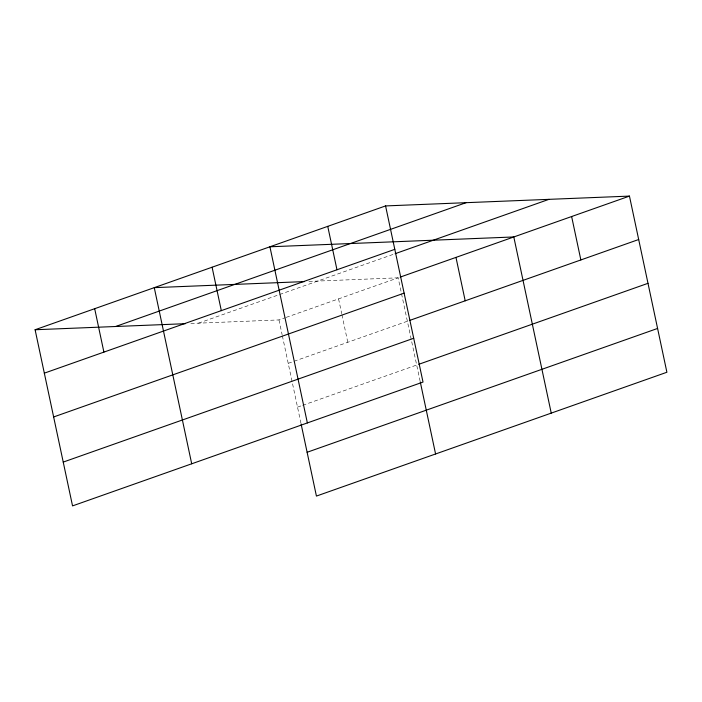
<?xml version="1.0" encoding="UTF-8"?>
<svg xmlns="http://www.w3.org/2000/svg" width="702" height="702" viewBox="0 0 702 702"><rect width="100%" height="100%" fill="white"/><g stroke="black" fill="none" stroke-linecap="round" stroke-linejoin="round"><path stroke-width="0.53" stroke-dasharray="3.51 2.63" d="M198.499 323.166L278.624 294.858M279.65 294.498L394.076 254.071M190.865 323.473L278.984 319.928L285.144 317.743M286.17 317.383L398.148 277.825L401.298 292.646M288.206 363.338L407.371 321.235M297.516 407.142L301.632 405.686M302.659 405.326L416.681 365.04M308.933 281.414L398.148 277.825M401.518 293.708L420.033 380.782M338.566 298.877L341.716 313.697M341.935 314.759L347.788 342.286M278.984 319.928L282.134 334.749M282.362 335.81L300.868 422.885"/><path stroke-width="1.05" d="M385.573 205.923L423.016 382.072L72.543 505.896L35.1 329.747L385.573 205.923L629.457 196.104L666.9 372.253L316.426 496.077L301.088 423.929M115.584 326.509L466.058 202.685M44.331 373.157L394.805 249.342M395.112 253.703L548.973 199.342M400.21 277.097L629.457 196.104M53.642 416.962L404.115 293.146M409.433 320.507L638.688 239.514M63.233 462.091L413.706 338.276M418.752 364.312L647.999 283.318M307.116 452.272L657.59 328.448M304.571 281.59L154.264 287.644L191.707 463.803M35.1 329.747L185.407 323.692M571.63 216.532L580.861 259.942M551.245 413.118L513.803 236.96L269.919 246.788L307.362 422.937M455.975 257.397L465.198 300.807M420.252 381.835L435.582 453.975M327.746 226.36L336.978 269.77M212.092 267.216L221.314 310.635M94.682 308.696L103.905 352.114"/></g></svg>
